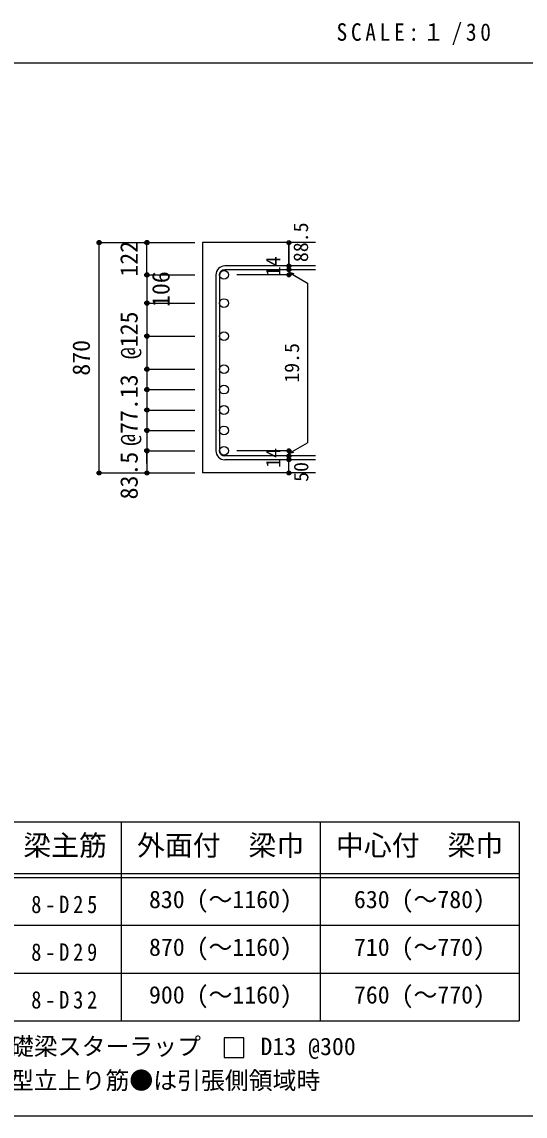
# Model space of a CAD drawing. Units: millimetres at full size, sheet at 1:30, with parts at other scales. Extents: x -5973 to 5954, y -4195 to 4201.
# Drawn here: x 1736 to 3633, y -4195 to -67 of the extents above; entities that cross this region are included whole.
import ezdxf
from ezdxf.enums import TextEntityAlignment as Align

# ---------------------------------------------------------------- set-up
doc = ezdxf.new("R2010")
doc.units = ezdxf.units.MM
doc.header["$LTSCALE"] = 30
doc.header["$PDMODE"] = 32
doc.header["$PDSIZE"] = 15
for name, color, linetype in [('0-1_躯体線', 2, 'Continuous'), ('0-5_基礎梁筋', 7, 'Continuous'), ('0-6_スタラップ筋', 7, 'Continuous'), ('0-D_寸法', 4, 'Continuous'), ('6-7_文字', 7, 'Continuous'), ('6-E_枠', 7, 'Continuous'), ('F-0_枠', 6, 'Continuous')]:
    doc.layers.add(name, color=color, linetype=linetype)
doc.styles.add('ＭＳ ゴシック', font='')
doc.styles.get('ＭＳ ゴシック').set_extended_font_data('MS Gothic')

msp = doc.modelspace()

# ---------------------------------------------------------------- linework, layer by layer
at = {"layer": '0-1_躯体線'}
for p, q in [((2842.44, -899.89), (2417.44, -899.89)), ((2417.44, -899.89), (2417.44, -1768.91)), ((2842.44, -1768.91), (2417.44, -1768.91))]:
    msp.add_line(p, q, dxfattribs=at)
at = {"layer": '0-5_基礎梁筋', "color": 3}
for centre in [(2497.94, -1021.59), (2497.94, -1127.91), (2497.94, -1252.66), (2497.94, -1377.41), (2497.94, -1454.41), (2497.94, -1531.41), (2497.94, -1608.41), (2497.94, -1685.41)]:
    msp.add_circle(centre, 16.5, dxfattribs=at)
at = {"layer": '0-5_基礎梁筋'}
for p in [(2027.44, -899.89), (2027.44, -1768.91)]:
    msp.add_point(p, dxfattribs=at)
at = {"layer": '0-6_スタラップ筋'}
for p, q in [((2842.44, -988.09), (2500.94, -988.09)), ((2467.44, -1021.59), (2467.44, -1685.41)), ((2481.44, -1021.59), (2481.44, -1685.41)), ((2842.44, -1002.09), (2500.94, -1002.09)), ((2842.44, -1704.91), (2500.94, -1704.91)), ((2842.44, -1718.91), (2500.94, -1718.91))]:
    msp.add_line(p, q, dxfattribs=at)
for centre, radius, start, end in [((2500.94, -1021.59), 33.5, 90, 180), ((2500.94, -1021.59), 19.5, 90, 180), ((2500.94, -1685.41), 33.5, 180, 270), ((2500.94, -1685.41), 19.5, 180, 270)]:
    msp.add_arc(centre, radius, start, end, dxfattribs=at)
at = {"layer": '0-D_寸法'}
for p, q in [((2027.44, -899.89), (2207.44, -899.89)), ((2027.44, -899.89), (2207.44, -899.89)), ((2027.44, -1768.91), (2027.44, -899.89)), ((2207.44, -899.89), (2387.44, -899.89)), ((2207.44, -899.89), (2387.44, -899.89)), ((2207.44, -1021.59), (2207.44, -899.89)), ((2742.44, -1002.09), (2742.44, -988.09)), ((2207.44, -1021.59), (2387.44, -1021.59)), ((2207.44, -1021.59), (2207.44, -1127.91)), ((2207.44, -1021.59), (2207.44, -1685.41)), ((2207.44, -1021.59), (2207.44, -1685.41)), ((2742.44, -1021.59), (2546.35, -1021.59)), ((2742.44, -1002.09), (2742.44, -1021.59)), ((2742.44, -1011.84), (2761.76, -1017.02)), ((2742.44, -1011.84), (2812.5, -1052.29)), ((2812.5, -1052.29), (2812.5, -1654.71)), ((2207.44, -1127.91), (2387.44, -1127.91)), ((2207.44, -1127.91), (2387.44, -1127.91)), ((2207.44, -1127.91), (2207.44, -1685.41)), ((2207.44, -1252.66), (2387.44, -1252.66)), ((2207.44, -1252.66), (2387.44, -1252.66)), ((2207.44, -1377.41), (2387.44, -1377.41)), ((2207.44, -1454.41), (2387.44, -1454.41)), ((2207.44, -1531.41), (2387.44, -1531.41)), ((2207.44, -1608.41), (2387.44, -1608.41)), ((2207.44, -1685.41), (2387.44, -1685.41)), ((2742.44, -1685.41), (2546.35, -1685.41)), ((2742.44, -1695.16), (2812.5, -1654.71)), ((2742.44, -1704.91), (2742.44, -1685.41)), ((2742.44, -1695.16), (2761.76, -1689.99)), ((2742.44, -1718.91), (2742.44, -1704.91)), ((2742.44, -1768.91), (2742.44, -1718.91)), ((2027.44, -1768.91), (2207.44, -1768.91)), ((2207.44, -1768.91), (2387.44, -1768.91))]:
    msp.add_line(p, q, dxfattribs=at)
for points in [[(2742.44, -899.89), (2742.44, -988.09), (2742.44, -899.89)], [(2207.44, -1732.88), (2207.44, -1685.41), (2207.44, -1768.91)]]:
    msp.add_lwpolyline(points, dxfattribs=at)
for centre, radius in [((2027.44, -899.89), 8), ((2027.44, -899.89), 7.2), ((2027.44, -899.89), 6.4), ((2027.44, -899.89), 5.6), ((2027.44, -899.89), 4.8), ((2027.44, -899.89), 4), ((2027.44, -899.89), 3.2), ((2027.44, -899.89), 2.4), ((2027.44, -899.89), 1.6), ((2027.44, -899.89), 0.8), ((2207.44, -899.89), 8), ((2207.44, -899.89), 7.2), ((2207.44, -899.89), 6.4), ((2207.44, -899.89), 5.6), ((2207.44, -899.89), 4.8), ((2207.44, -899.89), 4), ((2207.44, -899.89), 3.2), ((2207.44, -899.89), 2.4), ((2207.44, -899.89), 1.6), ((2207.44, -899.89), 0.8), ((2742.44, -899.89), 4), ((2742.44, -899.89), 3.6), ((2742.44, -899.89), 3.2), ((2742.44, -899.89), 2.8), ((2742.44, -899.89), 2.4), ((2742.44, -899.89), 2), ((2742.44, -899.89), 1.6), ((2742.44, -899.89), 1.2), ((2742.44, -899.89), 0.8), ((2742.44, -899.89), 0.4), ((2742.44, -988.09), 4), ((2742.44, -988.09), 3.6), ((2742.44, -988.09), 3.2), ((2742.44, -988.09), 2.8), ((2742.44, -988.09), 2.4), ((2742.44, -988.09), 2), ((2742.44, -988.09), 1.6), ((2742.44, -988.09), 1.2), ((2742.44, -988.09), 0.8), ((2742.44, -988.09), 0.4), ((2207.44, -1021.59), 8), ((2207.44, -1021.59), 7.2), ((2207.44, -1021.59), 6.4), ((2207.44, -1021.59), 5.6), ((2207.44, -1021.59), 4.8), ((2207.44, -1021.59), 4), ((2207.44, -1021.59), 3.2), ((2207.44, -1021.59), 2.4), ((2207.44, -1021.59), 1.6), ((2207.44, -1021.59), 0.8), ((2742.44, -1002.09), 4), ((2742.44, -1021.59), 4), ((2742.44, -1002.09), 3.6), ((2742.44, -1021.59), 3.6), ((2742.44, -1002.09), 3.2), ((2742.44, -1021.59), 3.2), ((2742.44, -1002.09), 2.8), ((2742.44, -1021.59), 2.8), ((2742.44, -1002.09), 2.4), ((2742.44, -1021.59), 2.4), ((2742.44, -1002.09), 2), ((2742.44, -1021.59), 2), ((2742.44, -1002.09), 1.6), ((2742.44, -1021.59), 1.6), ((2742.44, -1002.09), 1.2), ((2742.44, -1021.59), 1.2), ((2742.44, -1002.09), 0.8), ((2742.44, -1021.59), 0.8), ((2742.44, -1002.09), 0.4), ((2742.44, -1021.59), 0.4), ((2207.44, -1127.91), 8), ((2207.44, -1127.91), 7.2), ((2207.44, -1127.91), 6.4), ((2207.44, -1127.91), 5.6), ((2207.44, -1127.91), 4.8), ((2207.44, -1127.91), 4), ((2207.44, -1127.91), 3.2), ((2207.44, -1127.91), 2.4), ((2207.44, -1127.91), 1.6), ((2207.44, -1127.91), 0.8), ((2207.44, -1252.66), 8), ((2207.44, -1252.66), 7.2), ((2207.44, -1252.66), 6.4), ((2207.44, -1252.66), 5.6), ((2207.44, -1252.66), 4.8), ((2207.44, -1252.66), 4), ((2207.44, -1252.66), 3.2), ((2207.44, -1252.66), 2.4), ((2207.44, -1252.66), 1.6), ((2207.44, -1252.66), 0.8), ((2207.44, -1377.41), 8), ((2207.44, -1377.41), 7.2), ((2207.44, -1377.41), 6.4), ((2207.44, -1377.41), 5.6), ((2207.44, -1377.41), 4.8), ((2207.44, -1377.41), 4), ((2207.44, -1377.41), 3.2), ((2207.44, -1377.41), 2.4), ((2207.44, -1377.41), 1.6), ((2207.44, -1377.41), 0.8), ((2207.44, -1454.41), 8), ((2207.44, -1454.41), 7.2), ((2207.44, -1454.41), 6.4), ((2207.44, -1454.41), 5.6), ((2207.44, -1454.41), 4.8), ((2207.44, -1454.41), 4), ((2207.44, -1454.41), 3.2), ((2207.44, -1454.41), 2.4), ((2207.44, -1454.41), 1.6), ((2207.44, -1454.41), 0.8), ((2207.44, -1531.41), 8), ((2207.44, -1531.41), 7.2), ((2207.44, -1531.41), 6.4), ((2207.44, -1531.41), 5.6), ((2207.44, -1531.41), 4.8), ((2207.44, -1531.41), 4), ((2207.44, -1531.41), 3.2), ((2207.44, -1531.41), 2.4), ((2207.44, -1531.41), 1.6), ((2207.44, -1531.41), 0.8), ((2207.44, -1608.41), 8), ((2207.44, -1608.41), 7.2), ((2207.44, -1608.41), 6.4), ((2207.44, -1608.41), 5.6), ((2207.44, -1608.41), 4.8), ((2207.44, -1608.41), 4), ((2207.44, -1608.41), 3.2), ((2207.44, -1608.41), 2.4), ((2207.44, -1608.41), 1.6), ((2207.44, -1608.41), 0.8), ((2207.44, -1685.41), 8), ((2207.44, -1685.41), 7.2), ((2207.44, -1685.41), 6.4), ((2207.44, -1685.41), 5.6), ((2207.44, -1685.41), 4.8), ((2207.44, -1685.41), 4), ((2207.44, -1685.41), 3.2), ((2207.44, -1685.41), 2.4), ((2207.44, -1685.41), 1.6), ((2207.44, -1685.41), 0.8), ((2742.44, -1685.41), 4), ((2742.44, -1685.41), 3.6), ((2742.44, -1685.41), 3.2), ((2742.44, -1685.41), 2.8), ((2742.44, -1685.41), 2.4), ((2742.44, -1685.41), 2), ((2742.44, -1685.41), 1.6), ((2742.44, -1685.41), 1.2), ((2742.44, -1685.41), 0.8), ((2742.44, -1685.41), 0.4), ((2742.44, -1704.91), 4), ((2742.44, -1718.91), 4), ((2742.44, -1704.91), 3.6), ((2742.44, -1718.91), 3.6), ((2742.44, -1704.91), 3.2), ((2742.44, -1718.91), 3.2), ((2742.44, -1704.91), 2.8), ((2742.44, -1718.91), 2.8), ((2742.44, -1704.91), 2.4), ((2742.44, -1718.91), 2.4), ((2742.44, -1704.91), 2), ((2742.44, -1718.91), 2), ((2742.44, -1704.91), 1.6), ((2742.44, -1718.91), 1.6), ((2742.44, -1704.91), 1.2), ((2742.44, -1718.91), 1.2), ((2742.44, -1704.91), 0.8), ((2742.44, -1718.91), 0.8), ((2742.44, -1704.91), 0.4), ((2742.44, -1718.91), 0.4), ((2027.44, -1768.91), 7.2), ((2027.44, -1768.91), 6.4), ((2027.44, -1768.91), 5.6), ((2027.44, -1768.91), 4.8), ((2027.44, -1768.91), 4), ((2027.44, -1768.91), 3.2), ((2027.44, -1768.91), 2.4), ((2027.44, -1768.91), 1.6), ((2027.44, -1768.91), 0.8), ((2207.44, -1768.91), 7.2), ((2207.44, -1768.91), 6.4), ((2207.44, -1768.91), 5.6), ((2207.44, -1768.91), 4.8), ((2207.44, -1768.91), 4), ((2207.44, -1768.91), 3.2), ((2207.44, -1768.91), 2.4), ((2207.44, -1768.91), 1.6), ((2207.44, -1768.91), 0.8), ((2742.44, -1768.91), 4), ((2742.44, -1768.91), 3.6), ((2742.44, -1768.91), 3.2), ((2742.44, -1768.91), 2.8), ((2742.44, -1768.91), 2.4), ((2742.44, -1768.91), 2), ((2742.44, -1768.91), 1.6), ((2742.44, -1768.91), 1.2), ((2742.44, -1768.91), 0.8), ((2742.44, -1768.91), 0.4)]:
    msp.add_circle(centre, radius, dxfattribs=at)
at = {"layer": '0-D_寸法', "color": 7}
for p in [(2027.44, -899.89), (2207.44, -899.89), (2742.44, -899.89), (2742.44, -988.09), (2207.44, -1021.59), (2207.44, -1021.59), (2742.44, -1002.09), (2742.44, -1021.59), (2207.44, -1127.91), (2207.44, -1127.91), (2207.44, -1252.66), (2207.44, -1252.66), (2207.44, -1377.41), (2207.44, -1377.41), (2207.44, -1377.41), (2207.44, -1454.41), (2207.44, -1454.41), (2207.44, -1454.41), (2207.44, -1531.41), (2207.44, -1531.41), (2207.44, -1531.41), (2207.44, -1608.41), (2207.44, -1608.41), (2207.44, -1608.41), (2207.44, -1685.41), (2207.44, -1685.41), (2207.44, -1685.41), (2742.44, -1685.41), (2742.44, -1685.41), (2742.44, -1704.91), (2742.44, -1718.91), (2027.44, -1768.91), (2207.44, -1768.91), (2742.44, -1768.91)]:
    msp.add_point(p, dxfattribs=at)
at = {"layer": '6-7_文字'}
msp.add_lwpolyline([(2498, -3974.64), (2573, -3974.64), (2573, -3899.64), (2498, -3899.64)], close=True, dxfattribs=at)
at = {"layer": '6-E_枠', "color": 3}
for p, q in [((1447.71, -3085.43), (3610.24, -3085.43)), ((3610.24, -3085.43), (3610.24, -3835.43)), ((1447.71, -3835.43), (3610.24, -3835.43))]:
    msp.add_line(p, q, dxfattribs=at)
at = {"layer": '6-E_枠'}
for p, q in [((2110.24, -3085.43), (2110.24, -3835.43)), ((2860.24, -3085.43), (2860.24, -3835.43)), ((1447.71, -3280.43), (3610.24, -3280.43)), ((1447.71, -3295.43), (3610.24, -3295.43)), ((1447.71, -3475.43), (3610.24, -3475.43)), ((1447.71, -3655.43), (3610.24, -3655.43))]:
    msp.add_line(p, q, dxfattribs=at)
at = {"layer": 'F-0_枠', "color": 2}
msp.add_line((-5972.88, -222.05), (3723.6, -222.05), dxfattribs=at)
at = {"layer": 'F-0_枠'}
msp.add_line((5954.1, -4195.24), (-5972.88, -4195.24), dxfattribs=at)

# ---------------------------------------------------------------- texts
at = {"layer": '0-D_寸法', "style": 'ＭＳ ゴシック'}
for s, height, p in [('88.5', 54.99, (2831.33, -973.49)), ('122', 65.98, (2192.44, -1028.24)), ('14', 54.99, (2727.21, -1026.76)), ('106', 65.98, (2312.6, -1142.69)), ('@125', 65.98, (2192.44, -1339.4)), ('870', 65.98, (2012.44, -1401.9)), ('19.5', 54.99, (2797.5, -1428.5)), ('@77.13', 65.98, (2192.44, -1666.41)), ('14', 54.99, (2727.18, -1749.59)), ('83.5', 65.98, (2192.58, -1868.61)), ('50', 54.99, (2832.44, -1802.41))]:
    msp.add_text(s, height=height, rotation=90, dxfattribs=at).set_placement(p, align=Align.BOTTOM_LEFT)
at = {"layer": '6-7_文字', "color": 2, "style": 'ＭＳ ゴシック'}
for s, p in [('梁主筋', (1741.48, -3235.43)), ('外面付\u3000梁巾', (2170.24, -3235.43)), ('中心付\u3000梁巾', (2920.24, -3235.43))]:
    msp.add_text(s, height=76.98, dxfattribs=at).set_placement(p, align=Align.BOTTOM_LEFT)
at = {"layer": '6-7_文字', "style": 'ＭＳ ゴシック'}
for s, p in [('830 (～1160)', (2215.24, -3430.43)), ('630 (～780)', (2987.74, -3430.43)), ('870 (～1160)', (2215.24, -3610.43)), ('710 (～770)', (2987.74, -3610.43)), ('900 (～1160)', (2215.24, -3790.43)), ('760 (～770)', (2987.74, -3790.43)), ('※ 基礎梁スターラップ     D13 @300', (1466.27, -3985.01)), ('※ 柱型立上り筋●は引張側領域時', (1466.27, -4113.51))]:
    msp.add_text(s, height=65.98, dxfattribs=at).set_placement(p, align=Align.BOTTOM_LEFT)
at = {"layer": '6-7_文字', "color": 2, "insert": (2922.26, -154.55), "char_height": 65.98, "attachment_point": 7, "style": 'ＭＳ ゴシック'}
msp.add_mtext('\\T1.34;\\W0.9;SCALE:１/30', dxfattribs=at)
at = {"layer": '6-7_文字', "char_height": 65.98, "attachment_point": 7, "style": 'ＭＳ ゴシック'}
for s, insert in [('\\T1.38;\\W0.85;8-D25', (1771.48, -3430.43)), ('\\T1.38;\\W0.85;8-D29', (1771.48, -3610.43)), ('\\T1.38;\\W0.85;8-D32', (1771.48, -3790.43))]:
    msp.add_mtext(s, dxfattribs=dict(at, insert=insert))

doc.saveas('drawing.dxf')
